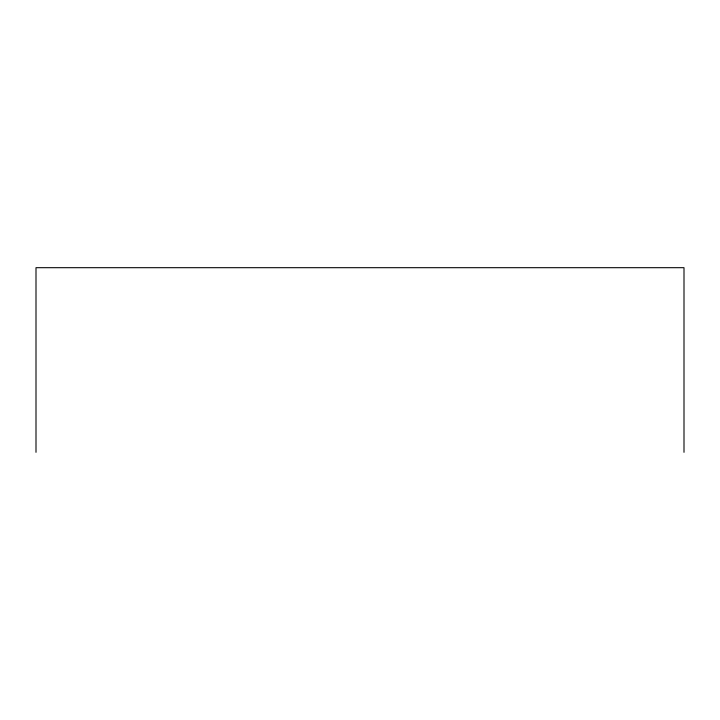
<?xml version="1.0" encoding="UTF-8"?>
<svg xmlns="http://www.w3.org/2000/svg" width="720" height="720" viewBox="0 0 720 720"><rect width="100%" height="100%" fill="white"/><g stroke="black" fill="none" stroke-linecap="round" stroke-linejoin="round"><path stroke-width="1.08" d="M684 452.313L684 267.687L36 267.687L36 452.313"/></g></svg>
